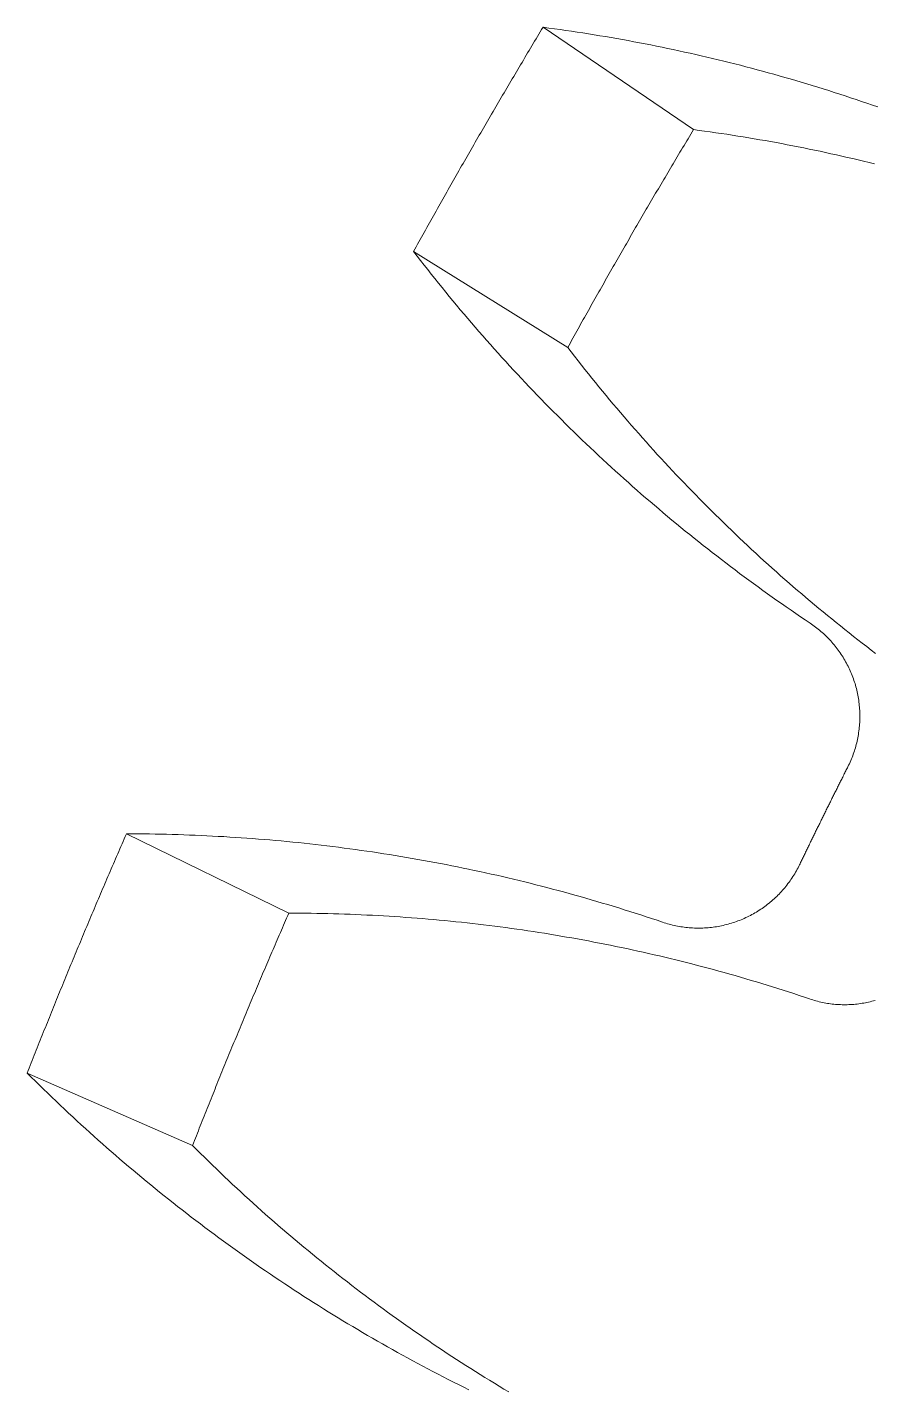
# Model space of a CAD drawing. Header units: millimetres. Extents: x 168.5 to 245.6, y 23.5 to 109.
# Drawn here: x 171.46 to 176.67, y 79.91 to 88.3 of the extents above; entities that cross this region are included whole.
import ezdxf

# ---------------------------------------------------------------- set-up
doc = ezdxf.new("R2010")
doc.units = ezdxf.units.MM
doc.layers.get('0').update_dxf_attribs({"true_color": 0xc2ced6})

# ---------------------------------------------------------------- blocks, each defined once
blk = doc.blocks.new('A$C346350F0')
at = {"color": 0, "linetype": 'Continuous', "lineweight": 0}
for p, q in [((-31.4858, 21.4135), (-32.412, 22.0434)), ((-32.2598, 20.0729), (-33.2088, 20.6634)), ((-33.9768, 16.5914), (-34.9763, 17.0795)), ((-34.5692, 15.1613), (-35.5861, 15.6073))]:
    blk.add_line(p, q, dxfattribs=at)
for points in [[(-32.412, 22.0434), (-32.4207, 22.0291), (-32.4293, 22.0147), (-32.438, 22.0003), (-32.4466, 21.9859), (-32.4552, 21.9715), (-32.4638, 21.9572), (-32.4725, 21.9428), (-32.4811, 21.9284), (-32.4897, 21.914), (-32.4983, 21.8996), (-32.5069, 21.8852), (-32.5155, 21.8708), (-32.5241, 21.8564), (-32.5327, 21.8419), (-32.5412, 21.8275), (-32.5498, 21.8131), (-32.5584, 21.7987), (-32.5669, 21.7842), (-32.5755, 21.7698), (-32.584, 21.7554), (-32.5926, 21.7409), (-32.6011, 21.7265), (-32.6096, 21.7121), (-32.6181, 21.6976), (-32.6267, 21.6832), (-32.6352, 21.6687), (-32.6437, 21.6543), (-32.6522, 21.6398), (-32.6607, 21.6253), (-32.6692, 21.6109), (-32.6777, 21.5964), (-32.6861, 21.5819), (-32.6946, 21.5674), (-32.7031, 21.553), (-32.7115, 21.5385), (-32.72, 21.524), (-32.7284, 21.5095), (-32.7369, 21.495), (-32.7453, 21.4805), (-32.7538, 21.466), (-32.7622, 21.4515), (-32.7706, 21.437), (-32.779, 21.4225), (-32.7874, 21.408), (-32.7958, 21.3934), (-32.8042, 21.3789), (-32.8126, 21.3644), (-32.821, 21.3499), (-32.8294, 21.3353), (-32.8378, 21.3208), (-32.8462, 21.3063), (-32.8545, 21.2917), (-32.8629, 21.2772), (-32.8712, 21.2626), (-32.8796, 21.2481), (-32.8879, 21.2335), (-32.8963, 21.219), (-32.9046, 21.2044), (-32.9129, 21.1899), (-32.9212, 21.1753), (-32.9295, 21.1607), (-32.9378, 21.1462), (-32.9462, 21.1316), (-32.9544, 21.117), (-32.9627, 21.1024), (-32.971, 21.0878), (-32.9793, 21.0732), (-32.9876, 21.0586), (-32.9958, 21.0441), (-33.0041, 21.0295), (-33.0124, 21.0148), (-33.0206, 21.0002), (-33.0289, 20.9856), (-33.0371, 20.971), (-33.0453, 20.9564), (-33.0536, 20.9418), (-33.0618, 20.9272), (-33.07, 20.9125), (-33.0782, 20.8979), (-33.0864, 20.8833), (-33.0946, 20.8686), (-33.1028, 20.854), (-33.111, 20.8394), (-33.1192, 20.8247), (-33.1273, 20.8101), (-33.1355, 20.7954), (-33.1437, 20.7808), (-33.1518, 20.7661), (-33.16, 20.7515), (-33.1681, 20.7368), (-33.1763, 20.7221), (-33.1844, 20.7075), (-33.1925, 20.6928), (-33.2007, 20.6781), (-33.2088, 20.6634)], [(-30.3519, 21.5529), (-30.3853, 21.5645), (-30.4187, 21.576), (-30.4522, 21.5874), (-30.4857, 21.5987), (-30.5193, 21.6099), (-30.5528, 21.621), (-30.5865, 21.6319), (-30.6201, 21.6428), (-30.6538, 21.6535), (-30.6875, 21.6641), (-30.7213, 21.6746), (-30.7551, 21.6849), (-30.789, 21.6952), (-30.8228, 21.7053), (-30.8567, 21.7153), (-30.8907, 21.7252), (-30.9247, 21.735), (-30.9587, 21.7447), (-30.9927, 21.7542), (-31.0268, 21.7637), (-31.0609, 21.773), (-31.095, 21.7822), (-31.1292, 21.7913), (-31.1634, 21.8002), (-31.1976, 21.8091), (-31.2319, 21.8178), (-31.2662, 21.8264), (-31.3005, 21.8349), (-31.3349, 21.8432), (-31.3693, 21.8515), (-31.4037, 21.8596), (-31.4381, 21.8676), (-31.4726, 21.8755), (-31.5071, 21.8833), (-31.5416, 21.891), (-31.5761, 21.8985), (-31.6107, 21.9059), (-31.6453, 21.9132), (-31.6799, 21.9204), (-31.7146, 21.9275), (-31.7492, 21.9344), (-31.7839, 21.9412), (-31.8187, 21.9479), (-31.8534, 21.9545), (-31.8882, 21.961), (-31.9229, 21.9673), (-31.9577, 21.9735), (-31.9926, 21.9796), (-32.0274, 21.9856), (-32.0623, 21.9915), (-32.0972, 21.9972), (-32.1321, 22.0028), (-32.167, 22.0083), (-32.202, 22.0137), (-32.2369, 22.0189), (-32.2719, 22.0241), (-32.3069, 22.0291), (-32.3419, 22.034), (-32.377, 22.0388), (-32.412, 22.0434)], [(-31.4858, 21.4135), (-31.4942, 21.3996), (-31.5026, 21.3856), (-31.511, 21.3716), (-31.5194, 21.3577), (-31.5278, 21.3437), (-31.5362, 21.3297), (-31.5445, 21.3157), (-31.5529, 21.3017), (-31.5613, 21.2878), (-31.5696, 21.2738), (-31.578, 21.2598), (-31.5863, 21.2458), (-31.5947, 21.2318), (-31.603, 21.2178), (-31.6113, 21.2038), (-31.6197, 21.1898), (-31.628, 21.1758), (-31.6363, 21.1617), (-31.6446, 21.1477), (-31.6529, 21.1337), (-31.6612, 21.1197), (-31.6695, 21.1056), (-31.6778, 21.0916), (-31.686, 21.0776), (-31.6943, 21.0635), (-31.7026, 21.0495), (-31.7109, 21.0355), (-31.7191, 21.0214), (-31.7274, 21.0074), (-31.7356, 20.9933), (-31.7439, 20.9792), (-31.7521, 20.9652), (-31.7603, 20.9511), (-31.7686, 20.9371), (-31.7768, 20.923), (-31.785, 20.9089), (-31.7932, 20.8948), (-31.8014, 20.8808), (-31.8096, 20.8667), (-31.8178, 20.8526), (-31.826, 20.8385), (-31.8342, 20.8244), (-31.8423, 20.8103), (-31.8505, 20.7962), (-31.8587, 20.7821), (-31.8668, 20.768), (-31.875, 20.7539), (-31.8831, 20.7398), (-31.8913, 20.7257), (-31.8994, 20.7115), (-31.9075, 20.6974), (-31.9157, 20.6833), (-31.9238, 20.6692), (-31.9319, 20.655), (-31.94, 20.6409), (-31.9481, 20.6268), (-31.9562, 20.6126), (-31.9643, 20.5985), (-31.9724, 20.5843), (-31.9805, 20.5702), (-31.9885, 20.556), (-31.9966, 20.5419), (-32.0047, 20.5277), (-32.0127, 20.5136), (-32.0208, 20.4994), (-32.0288, 20.4852), (-32.0369, 20.471), (-32.0449, 20.4569), (-32.0529, 20.4427), (-32.061, 20.4285), (-32.069, 20.4143), (-32.077, 20.4001), (-32.085, 20.3859), (-32.093, 20.3718), (-32.101, 20.3576), (-32.109, 20.3434), (-32.117, 20.3291), (-32.125, 20.3149), (-32.133, 20.3007), (-32.1409, 20.2865), (-32.1489, 20.2723), (-32.1568, 20.2581), (-32.1648, 20.2439), (-32.1727, 20.2296), (-32.1807, 20.2154), (-32.1886, 20.2012), (-32.1966, 20.1869), (-32.2045, 20.1727), (-32.2124, 20.1585), (-32.2203, 20.1442), (-32.2282, 20.13), (-32.2361, 20.1157), (-32.244, 20.1015), (-32.2519, 20.0872), (-32.2598, 20.0729)], [(-30.3727, 21.2027), (-30.4061, 21.2109), (-30.4395, 21.219), (-30.4729, 21.2271), (-30.5063, 21.235), (-30.5397, 21.2427), (-30.5732, 21.2504), (-30.6067, 21.258), (-30.6403, 21.2654), (-30.6738, 21.2727), (-30.7074, 21.2799), (-30.741, 21.287), (-30.7746, 21.294), (-30.8083, 21.3009), (-30.842, 21.3076), (-30.8757, 21.3142), (-30.9094, 21.3207), (-30.9431, 21.3271), (-30.9769, 21.3334), (-31.0107, 21.3396), (-31.0445, 21.3456), (-31.0783, 21.3515), (-31.1122, 21.3573), (-31.1461, 21.363), (-31.18, 21.3686), (-31.2139, 21.3741), (-31.2478, 21.3794), (-31.2818, 21.3846), (-31.3157, 21.3897), (-31.3497, 21.3947), (-31.3837, 21.3996), (-31.4177, 21.4044), (-31.4517, 21.409), (-31.4858, 21.4135)], [(-33.2088, 20.6634), (-33.1872, 20.6354), (-33.1656, 20.6074), (-33.1438, 20.5796), (-33.122, 20.5518), (-33.1, 20.524), (-33.078, 20.4964), (-33.0559, 20.4688), (-33.0337, 20.4413), (-33.0113, 20.4139), (-32.9889, 20.3865), (-32.9664, 20.3593), (-32.9438, 20.3321), (-32.9211, 20.305), (-32.8983, 20.2779), (-32.8754, 20.251), (-32.8525, 20.2241), (-32.8294, 20.1973), (-32.8062, 20.1706), (-32.783, 20.144), (-32.7596, 20.1174), (-32.7362, 20.0909), (-32.7127, 20.0645), (-32.6891, 20.0382), (-32.6654, 20.012), (-32.6416, 19.9858), (-32.6177, 19.9598), (-32.5937, 19.9338), (-32.5696, 19.9079), (-32.5455, 19.8821), (-32.5212, 19.8563), (-32.4969, 19.8307), (-32.4725, 19.8051), (-32.4479, 19.7796), (-32.4233, 19.7542), (-32.3987, 19.7289), (-32.3739, 19.7037), (-32.349, 19.6785), (-32.3241, 19.6535), (-32.299, 19.6285), (-32.2739, 19.6036), (-32.2487, 19.5788), (-32.2234, 19.5541), (-32.1981, 19.5295), (-32.1726, 19.505), (-32.147, 19.4805), (-32.1214, 19.4562), (-32.0957, 19.4319), (-32.0699, 19.4077), (-32.044, 19.3836), (-32.0181, 19.3596), (-31.992, 19.3357), (-31.9659, 19.3119), (-31.9397, 19.2882), (-31.9134, 19.2645), (-31.887, 19.241), (-31.8606, 19.2175), (-31.834, 19.1941), (-31.8074, 19.1709), (-31.7807, 19.1477), (-31.7539, 19.1246), (-31.7271, 19.1016), (-31.7002, 19.0787), (-31.6731, 19.0559), (-31.6461, 19.0331), (-31.6189, 19.0105), (-31.5916, 18.988), (-31.5643, 18.9655), (-31.5369, 18.9432), (-31.5094, 18.921), (-31.4819, 18.8988), (-31.4542, 18.8767), (-31.4265, 18.8548), (-31.3987, 18.8329), (-31.3709, 18.8111), (-31.343, 18.7895), (-31.3149, 18.7679), (-31.2869, 18.7464), (-31.2587, 18.725), (-31.2305, 18.7037), (-31.2022, 18.6825), (-31.1738, 18.6614), (-31.1453, 18.6404), (-31.1168, 18.6195), (-31.0882, 18.5987), (-31.0596, 18.578), (-31.0308, 18.5574), (-31.002, 18.5369), (-30.9731, 18.5165), (-30.9442, 18.4962), (-30.9152, 18.476), (-30.8861, 18.4559), (-30.8569, 18.4359), (-30.8277, 18.416), (-30.7984, 18.3962), (-30.7691, 18.3765)], [(-32.2598, 20.0729), (-32.2389, 20.0457), (-32.2178, 20.0186), (-32.1967, 19.9915), (-32.1755, 19.9645), (-32.1542, 19.9375), (-32.1328, 19.9107), (-32.1113, 19.8839), (-32.0897, 19.8572), (-32.068, 19.8305), (-32.0462, 19.804), (-32.0244, 19.7775), (-32.0024, 19.7511), (-31.9804, 19.7247), (-31.9582, 19.6985), (-31.936, 19.6723), (-31.9137, 19.6462), (-31.8913, 19.6201), (-31.8688, 19.5942), (-31.8462, 19.5683), (-31.8235, 19.5425), (-31.8007, 19.5168), (-31.7779, 19.4912), (-31.7549, 19.4656), (-31.7319, 19.4401), (-31.7088, 19.4147), (-31.6856, 19.3894), (-31.6623, 19.3642), (-31.6389, 19.339), (-31.6154, 19.3139), (-31.5919, 19.2889), (-31.5682, 19.264), (-31.5445, 19.2392), (-31.5207, 19.2144), (-31.4968, 19.1897), (-31.4728, 19.1651), (-31.4488, 19.1406), (-31.4246, 19.1162), (-31.4004, 19.0919), (-31.3761, 19.0676), (-31.3517, 19.0434), (-31.3272, 19.0194), (-31.3026, 18.9953), (-31.278, 18.9714), (-31.2532, 18.9476), (-31.2284, 18.9239), (-31.2035, 18.9002), (-31.1785, 18.8766), (-31.1535, 18.8531), (-31.1283, 18.8297), (-31.1031, 18.8064), (-31.0778, 18.7832), (-31.0524, 18.76), (-31.027, 18.737), (-31.0014, 18.714), (-30.9758, 18.6911), (-30.9501, 18.6683), (-30.9243, 18.6456), (-30.8985, 18.623), (-30.8726, 18.6005), (-30.8465, 18.5781), (-30.8205, 18.5557), (-30.7943, 18.5335), (-30.768, 18.5113), (-30.7417, 18.4893), (-30.7153, 18.4673), (-30.6889, 18.4454), (-30.6623, 18.4236), (-30.6357, 18.4019), (-30.609, 18.3803), (-30.5822, 18.3587), (-30.5554, 18.3373), (-30.5285, 18.316), (-30.5015, 18.2947), (-30.4744, 18.2736), (-30.4473, 18.2525), (-30.4201, 18.2316), (-30.3928, 18.2107), (-30.3655, 18.1899)], [(-30.5363, 17.4923), (-30.5316, 17.5018), (-30.5271, 17.5113), (-30.5228, 17.5208), (-30.5185, 17.5305), (-30.5145, 17.5402), (-30.5105, 17.5499), (-30.5067, 17.5597), (-30.5031, 17.5696), (-30.4996, 17.5795), (-30.4963, 17.5895), (-30.4931, 17.5996), (-30.4901, 17.6096), (-30.4872, 17.6198), (-30.4845, 17.6299), (-30.482, 17.6401), (-30.4796, 17.6504), (-30.4773, 17.6606), (-30.4752, 17.6709), (-30.4733, 17.6813), (-30.4715, 17.6917), (-30.4699, 17.7021), (-30.4684, 17.7125), (-30.4671, 17.7229), (-30.466, 17.7334), (-30.465, 17.7438), (-30.4642, 17.7543), (-30.4635, 17.7648), (-30.463, 17.7753), (-30.4627, 17.7859), (-30.4625, 17.7964), (-30.4625, 17.8069), (-30.4626, 17.8174), (-30.4629, 17.8279), (-30.4634, 17.8384), (-30.464, 17.8489), (-30.4648, 17.8594), (-30.4658, 17.8699), (-30.4669, 17.8804), (-30.4681, 17.8908), (-30.4695, 17.9012), (-30.4711, 17.9116), (-30.4728, 17.922), (-30.4747, 17.9324), (-30.4768, 17.9427), (-30.479, 17.953), (-30.4814, 17.9632), (-30.4839, 17.9734), (-30.4866, 17.9836), (-30.4894, 17.9937), (-30.4924, 18.0038), (-30.4955, 18.0139), (-30.4988, 18.0238), (-30.5023, 18.0338), (-30.5059, 18.0437), (-30.5096, 18.0535), (-30.5135, 18.0633), (-30.5176, 18.073), (-30.5217, 18.0826), (-30.5261, 18.0922), (-30.5306, 18.1017), (-30.5352, 18.1112), (-30.54, 18.1206), (-30.5449, 18.1299), (-30.5499, 18.1391), (-30.5551, 18.1482), (-30.5605, 18.1573), (-30.5659, 18.1663), (-30.5716, 18.1752), (-30.5773, 18.184), (-30.5832, 18.1927), (-30.5892, 18.2014), (-30.5953, 18.2099), (-30.6016, 18.2183), (-30.608, 18.2267), (-30.6145, 18.2349), (-30.6212, 18.2431), (-30.6279, 18.2511), (-30.6348, 18.2591), (-30.6419, 18.2669), (-30.649, 18.2747), (-30.6562, 18.2823), (-30.6636, 18.2898), (-30.6711, 18.2972), (-30.6787, 18.3045), (-30.6864, 18.3116), (-30.6942, 18.3187), (-30.7021, 18.3256), (-30.7101, 18.3324), (-30.7183, 18.3391), (-30.7265, 18.3457), (-30.7348, 18.3521), (-30.7432, 18.3584), (-30.7517, 18.3646), (-30.7604, 18.3706), (-30.7691, 18.3765)], [(-30.5363, 17.4923), (-30.5395, 17.486), (-30.5427, 17.4797), (-30.5459, 17.4734), (-30.549, 17.4671), (-30.5522, 17.4607), (-30.5554, 17.4544), (-30.5586, 17.4481), (-30.5617, 17.4418), (-30.5649, 17.4355), (-30.5681, 17.4291), (-30.5713, 17.4228), (-30.5744, 17.4165), (-30.5776, 17.4102), (-30.5808, 17.4038), (-30.5839, 17.3975), (-30.5871, 17.3912), (-30.5903, 17.3849), (-30.5934, 17.3785), (-30.5966, 17.3722), (-30.5998, 17.3659), (-30.6029, 17.3595), (-30.6061, 17.3532), (-30.6092, 17.3469), (-30.6124, 17.3405), (-30.6155, 17.3342), (-30.6187, 17.3279), (-30.6219, 17.3216), (-30.625, 17.3152), (-30.6282, 17.3089), (-30.6313, 17.3025), (-30.6345, 17.2962), (-30.6376, 17.2899), (-30.6408, 17.2835), (-30.6439, 17.2772), (-30.647, 17.2709), (-30.6502, 17.2645), (-30.6533, 17.2582), (-30.6565, 17.2518), (-30.6596, 17.2455), (-30.6627, 17.2392), (-30.6659, 17.2328), (-30.669, 17.2265), (-30.6722, 17.2201), (-30.6753, 17.2138), (-30.6784, 17.2075), (-30.6816, 17.2011), (-30.6847, 17.1948), (-30.6878, 17.1884), (-30.6909, 17.1821), (-30.6941, 17.1757), (-30.6972, 17.1694), (-30.7003, 17.163), (-30.7034, 17.1567), (-30.7066, 17.1503), (-30.7097, 17.144), (-30.7128, 17.1376), (-30.7159, 17.1313), (-30.719, 17.1249), (-30.7222, 17.1186), (-30.7253, 17.1122), (-30.7284, 17.1059), (-30.7315, 17.0995), (-30.7346, 17.0932), (-30.7377, 17.0868), (-30.7408, 17.0805), (-30.7439, 17.0741), (-30.747, 17.0678), (-30.7502, 17.0614), (-30.7533, 17.055), (-30.7564, 17.0487), (-30.7595, 17.0423), (-30.7626, 17.036), (-30.7657, 17.0296), (-30.7688, 17.0233), (-30.7719, 17.0169), (-30.775, 17.0105), (-30.7781, 17.0042), (-30.7811, 16.9978), (-30.7842, 16.9914), (-30.7873, 16.9851), (-30.7904, 16.9787), (-30.7935, 16.9724), (-30.7966, 16.966), (-30.7997, 16.9596), (-30.8028, 16.9533), (-30.8059, 16.9469), (-30.8089, 16.9405), (-30.812, 16.9342), (-30.8151, 16.9278), (-30.8182, 16.9214), (-30.8213, 16.9151), (-30.8243, 16.9087), (-30.8274, 16.9023), (-30.8305, 16.8959), (-30.8336, 16.8896)], [(-34.9763, 17.0795), (-34.983, 17.0641), (-34.9897, 17.0487), (-34.9964, 17.0333), (-35.003, 17.018), (-35.0097, 17.0026), (-35.0164, 16.9872), (-35.0231, 16.9718), (-35.0297, 16.9564), (-35.0364, 16.941), (-35.043, 16.9256), (-35.0497, 16.9102), (-35.0563, 16.8948), (-35.0629, 16.8794), (-35.0696, 16.864), (-35.0762, 16.8486), (-35.0828, 16.8331), (-35.0894, 16.8177), (-35.096, 16.8023), (-35.1026, 16.7869), (-35.1092, 16.7714), (-35.1158, 16.756), (-35.1224, 16.7406), (-35.1289, 16.7252), (-35.1355, 16.7097), (-35.1421, 16.6943), (-35.1486, 16.6788), (-35.1552, 16.6634), (-35.1617, 16.6479), (-35.1682, 16.6325), (-35.1748, 16.617), (-35.1813, 16.6016), (-35.1878, 16.5861), (-35.1943, 16.5707), (-35.2008, 16.5552), (-35.2073, 16.5397), (-35.2138, 16.5243), (-35.2203, 16.5088), (-35.2268, 16.4933), (-35.2333, 16.4779), (-35.2397, 16.4624), (-35.2462, 16.4469), (-35.2526, 16.4314), (-35.2591, 16.4159), (-35.2655, 16.4004), (-35.272, 16.385), (-35.2784, 16.3695), (-35.2848, 16.354), (-35.2912, 16.3385), (-35.2977, 16.323), (-35.3041, 16.3075), (-35.3105, 16.292), (-35.3169, 16.2765), (-35.3233, 16.2609), (-35.3296, 16.2454), (-35.336, 16.2299), (-35.3424, 16.2144), (-35.3487, 16.1989), (-35.3551, 16.1834), (-35.3615, 16.1678), (-35.3678, 16.1523), (-35.3741, 16.1368), (-35.3805, 16.1212), (-35.3868, 16.1057), (-35.3931, 16.0902), (-35.3994, 16.0746), (-35.4058, 16.0591), (-35.4121, 16.0435), (-35.4184, 16.028), (-35.4247, 16.0124), (-35.4309, 15.9969), (-35.4372, 15.9813), (-35.4435, 15.9658), (-35.4498, 15.9502), (-35.456, 15.9347), (-35.4623, 15.9191), (-35.4685, 15.9035), (-35.4748, 15.888), (-35.481, 15.8724), (-35.4872, 15.8568), (-35.4935, 15.8412), (-35.4997, 15.8257), (-35.5059, 15.8101), (-35.5121, 15.7945), (-35.5183, 15.7789), (-35.5245, 15.7633), (-35.5307, 15.7477), (-35.5369, 15.7321), (-35.543, 15.7165), (-35.5492, 15.7009), (-35.5554, 15.6853), (-35.5615, 15.6697), (-35.5677, 15.6541), (-35.5738, 15.6385), (-35.58, 15.6229), (-35.5861, 15.6073)], [(-31.6767, 16.536), (-31.7102, 16.5473), (-31.7438, 16.5585), (-31.7774, 16.5695), (-31.811, 16.5805), (-31.8446, 16.5913), (-31.8783, 16.6021), (-31.9121, 16.6127), (-31.9458, 16.6232), (-31.9796, 16.6335), (-32.0135, 16.6438), (-32.0473, 16.6539), (-32.0812, 16.664), (-32.1152, 16.6739), (-32.1492, 16.6837), (-32.1832, 16.6933), (-32.2172, 16.7029), (-32.2513, 16.7123), (-32.2854, 16.7217), (-32.3195, 16.7309), (-32.3537, 16.7399), (-32.3879, 16.7489), (-32.4221, 16.7578), (-32.4564, 16.7665), (-32.4907, 16.7751), (-32.525, 16.7836), (-32.5594, 16.792), (-32.5937, 16.8002), (-32.6282, 16.8084), (-32.6626, 16.8164), (-32.6971, 16.8243), (-32.7315, 16.8321), (-32.7661, 16.8397), (-32.8006, 16.8473), (-32.8352, 16.8547), (-32.8698, 16.862), (-32.9044, 16.8692), (-32.939, 16.8763), (-32.9737, 16.8832), (-33.0084, 16.89), (-33.0431, 16.8967), (-33.0779, 16.9033), (-33.1126, 16.9098), (-33.1474, 16.9161), (-33.1822, 16.9224), (-33.217, 16.9285), (-33.2519, 16.9345), (-33.2867, 16.9403), (-33.3216, 16.9461), (-33.3565, 16.9517), (-33.3915, 16.9572), (-33.4264, 16.9626), (-33.4614, 16.9679), (-33.4964, 16.973), (-33.5314, 16.978), (-33.5664, 16.9829), (-33.6014, 16.9877), (-33.6365, 16.9924), (-33.6715, 16.9969), (-33.7066, 17.0013), (-33.7417, 17.0056), (-33.7768, 17.0098), (-33.8119, 17.0139), (-33.8471, 17.0178), (-33.8822, 17.0216), (-33.9174, 17.0253), (-33.9526, 17.0289), (-33.9877, 17.0323), (-34.023, 17.0356), (-34.0582, 17.0388), (-34.0934, 17.0419), (-34.1286, 17.0449), (-34.1639, 17.0477), (-34.1991, 17.0505), (-34.2344, 17.0531), (-34.2696, 17.0555), (-34.3049, 17.0579), (-34.3402, 17.0601), (-34.3755, 17.0622), (-34.4108, 17.0642), (-34.4461, 17.0661), (-34.4814, 17.0678), (-34.5168, 17.0695), (-34.5521, 17.071), (-34.5874, 17.0723), (-34.6227, 17.0736), (-34.6581, 17.0747), (-34.6934, 17.0757), (-34.7288, 17.0766), (-34.7641, 17.0774), (-34.7995, 17.0781), (-34.8348, 17.0786), (-34.8702, 17.079), (-34.9055, 17.0793), (-34.9409, 17.0794), (-34.9763, 17.0795)], [(-31.6767, 16.536), (-31.6668, 16.5327), (-31.6567, 16.5295), (-31.6466, 16.5265), (-31.6365, 16.5237), (-31.6263, 16.521), (-31.6161, 16.5185), (-31.6059, 16.5161), (-31.5956, 16.5139), (-31.5853, 16.5118), (-31.5749, 16.5099), (-31.5646, 16.5081), (-31.5542, 16.5066), (-31.5437, 16.5051), (-31.5333, 16.5038), (-31.5228, 16.5027), (-31.5124, 16.5018), (-31.5019, 16.501), (-31.4914, 16.5004), (-31.4809, 16.4999), (-31.4703, 16.4996), (-31.4598, 16.4994), (-31.4493, 16.4994), (-31.4388, 16.4996), (-31.4283, 16.4999), (-31.4178, 16.5004), (-31.4073, 16.5011), (-31.3968, 16.5019), (-31.3863, 16.5028), (-31.3758, 16.504), (-31.3654, 16.5052), (-31.355, 16.5067), (-31.3446, 16.5083), (-31.3342, 16.5101), (-31.3239, 16.512), (-31.3136, 16.5141), (-31.3033, 16.5163), (-31.293, 16.5187), (-31.2828, 16.5212), (-31.2727, 16.5239), (-31.2625, 16.5268), (-31.2525, 16.5298), (-31.2424, 16.533), (-31.2324, 16.5363), (-31.2225, 16.5398), (-31.2126, 16.5434), (-31.2028, 16.5471), (-31.1931, 16.5511), (-31.1833, 16.5551), (-31.1737, 16.5593), (-31.1641, 16.5637), (-31.1546, 16.5682), (-31.1452, 16.5729), (-31.1358, 16.5777), (-31.1265, 16.5826), (-31.1173, 16.5877), (-31.1082, 16.5929), (-31.0991, 16.5983), (-31.0902, 16.6038), (-31.0813, 16.6094), (-31.0725, 16.6151), (-31.0638, 16.621), (-31.0552, 16.6271), (-31.0466, 16.6332), (-31.0382, 16.6395), (-31.0299, 16.6459), (-31.0216, 16.6525), (-31.0135, 16.6592), (-31.0055, 16.666), (-30.9975, 16.6729), (-30.9897, 16.6799), (-30.982, 16.6871), (-30.9744, 16.6943), (-30.9669, 16.7017), (-30.9595, 16.7092), (-30.9523, 16.7168), (-30.9451, 16.7245), (-30.9381, 16.7324), (-30.9312, 16.7403), (-30.9244, 16.7483), (-30.9177, 16.7565), (-30.9112, 16.7647), (-30.9048, 16.7731), (-30.8985, 16.7815), (-30.8923, 16.79), (-30.8863, 16.7987), (-30.8804, 16.8074), (-30.8747, 16.8162), (-30.8691, 16.8251), (-30.8636, 16.8341), (-30.8582, 16.8431), (-30.853, 16.8522), (-30.8479, 16.8615), (-30.843, 16.8708), (-30.8382, 16.8801), (-30.8336, 16.8896)], [(-33.9768, 16.5914), (-33.9833, 16.5765), (-33.9898, 16.5615), (-33.9963, 16.5466), (-34.0028, 16.5316), (-34.0093, 16.5167), (-34.0158, 16.5017), (-34.0222, 16.4868), (-34.0287, 16.4718), (-34.0352, 16.4569), (-34.0416, 16.4419), (-34.0481, 16.427), (-34.0545, 16.412), (-34.061, 16.397), (-34.0674, 16.3821), (-34.0738, 16.3671), (-34.0803, 16.3521), (-34.0867, 16.3371), (-34.0931, 16.3222), (-34.0995, 16.3072), (-34.1059, 16.2922), (-34.1123, 16.2772), (-34.1187, 16.2622), (-34.1251, 16.2472), (-34.1315, 16.2322), (-34.1378, 16.2172), (-34.1442, 16.2022), (-34.1506, 16.1872), (-34.1569, 16.1722), (-34.1633, 16.1572), (-34.1696, 16.1422), (-34.1759, 16.1272), (-34.1823, 16.1122), (-34.1886, 16.0971), (-34.1949, 16.0821), (-34.2012, 16.0671), (-34.2075, 16.0521), (-34.2138, 16.037), (-34.2201, 16.022), (-34.2264, 16.007), (-34.2327, 15.992), (-34.239, 15.9769), (-34.2453, 15.9619), (-34.2515, 15.9468), (-34.2578, 15.9318), (-34.264, 15.9167), (-34.2703, 15.9017), (-34.2765, 15.8866), (-34.2828, 15.8716), (-34.289, 15.8565), (-34.2952, 15.8415), (-34.3014, 15.8264), (-34.3076, 15.8113), (-34.3139, 15.7963), (-34.3201, 15.7812), (-34.3262, 15.7661), (-34.3324, 15.7511), (-34.3386, 15.736), (-34.3448, 15.7209), (-34.351, 15.7058), (-34.3571, 15.6907), (-34.3633, 15.6756), (-34.3694, 15.6606), (-34.3756, 15.6455), (-34.3817, 15.6304), (-34.3879, 15.6153), (-34.394, 15.6002), (-34.4001, 15.5851), (-34.4062, 15.57), (-34.4124, 15.5549), (-34.4185, 15.5398), (-34.4246, 15.5247), (-34.4307, 15.5095), (-34.4367, 15.4944), (-34.4428, 15.4793), (-34.4489, 15.4642), (-34.455, 15.4491), (-34.461, 15.4339), (-34.4671, 15.4188), (-34.4731, 15.4037), (-34.4792, 15.3885), (-34.4852, 15.3734), (-34.4913, 15.3583), (-34.4973, 15.3431), (-34.5033, 15.328), (-34.5093, 15.3129), (-34.5153, 15.2977), (-34.5213, 15.2826), (-34.5273, 15.2674), (-34.5333, 15.2523), (-34.5393, 15.2371), (-34.5453, 15.2219), (-34.5513, 15.2068), (-34.5573, 15.1916), (-34.5632, 15.1765), (-34.5692, 15.1613)], [(-30.7715, 16.0635), (-30.8041, 16.0744), (-30.8367, 16.0853), (-30.8693, 16.0961), (-30.902, 16.1067), (-30.9346, 16.1172), (-30.9674, 16.1276), (-31.0001, 16.138), (-31.0329, 16.1481), (-31.0658, 16.1582), (-31.0986, 16.1682), (-31.1315, 16.178), (-31.1645, 16.1878), (-31.1975, 16.1974), (-31.2305, 16.2069), (-31.2635, 16.2163), (-31.2966, 16.2256), (-31.3297, 16.2348), (-31.3628, 16.2438), (-31.396, 16.2528), (-31.4292, 16.2616), (-31.4624, 16.2703), (-31.4956, 16.2789), (-31.5289, 16.2874), (-31.5622, 16.2957), (-31.5956, 16.304), (-31.6289, 16.3121), (-31.6623, 16.3201), (-31.6958, 16.328), (-31.7292, 16.3358), (-31.7627, 16.3435), (-31.7962, 16.3511), (-31.8297, 16.3585), (-31.8633, 16.3658), (-31.8969, 16.3731), (-31.9305, 16.3801), (-31.9641, 16.3871), (-31.9978, 16.394), (-32.0314, 16.4007), (-32.0651, 16.4074), (-32.0989, 16.4139), (-32.1326, 16.4203), (-32.1664, 16.4266), (-32.2002, 16.4327), (-32.234, 16.4388), (-32.2678, 16.4447), (-32.3017, 16.4505), (-32.3355, 16.4562), (-32.3694, 16.4618), (-32.4033, 16.4673), (-32.4373, 16.4726), (-32.4712, 16.4779), (-32.5052, 16.483), (-32.5392, 16.488), (-32.5732, 16.4929), (-32.6072, 16.4976), (-32.6412, 16.5023), (-32.6753, 16.5068), (-32.7093, 16.5112), (-32.7434, 16.5155), (-32.7775, 16.5197), (-32.8116, 16.5237), (-32.8457, 16.5277), (-32.8798, 16.5315), (-32.914, 16.5352), (-32.9482, 16.5388), (-32.9823, 16.5422), (-33.0165, 16.5456), (-33.0507, 16.5488), (-33.0849, 16.5519), (-33.1191, 16.5549), (-33.1534, 16.5578), (-33.1876, 16.5606), (-33.2218, 16.5632), (-33.2561, 16.5657), (-33.2904, 16.5681), (-33.3246, 16.5704), (-33.3589, 16.5726), (-33.3932, 16.5747), (-33.4275, 16.5766), (-33.4618, 16.5784), (-33.4961, 16.5801), (-33.5304, 16.5817), (-33.5647, 16.5831), (-33.599, 16.5845), (-33.6334, 16.5857), (-33.6677, 16.5868), (-33.702, 16.5878), (-33.7364, 16.5887), (-33.7707, 16.5894), (-33.805, 16.59), (-33.8394, 16.5905), (-33.8737, 16.5909), (-33.9081, 16.5912), (-33.9424, 16.5914), (-33.9768, 16.5914)], [(-30.7715, 16.0635), (-30.7618, 16.0602), (-30.7521, 16.0572), (-30.7423, 16.0543), (-30.7325, 16.0515), (-30.7226, 16.0489), (-30.7127, 16.0464), (-30.7027, 16.0441), (-30.6927, 16.042), (-30.6827, 16.04), (-30.6726, 16.0381), (-30.6626, 16.0364), (-30.6525, 16.0349), (-30.6423, 16.0335), (-30.6322, 16.0322), (-30.622, 16.0312), (-30.6119, 16.0302), (-30.6017, 16.0295), (-30.5915, 16.0288), (-30.5813, 16.0284), (-30.571, 16.0281), (-30.5608, 16.0279), (-30.5506, 16.0279), (-30.5404, 16.0281), (-30.5302, 16.0284), (-30.52, 16.0289), (-30.5098, 16.0295), (-30.4996, 16.0303), (-30.4894, 16.0312), (-30.4792, 16.0323), (-30.4691, 16.0336), (-30.459, 16.035), (-30.4489, 16.0365), (-30.4388, 16.0383), (-30.4288, 16.0401), (-30.4187, 16.0421), (-30.4088, 16.0443), (-30.3988, 16.0466), (-30.3889, 16.0491), (-30.379, 16.0517), (-30.3692, 16.0545)], [(-35.5861, 15.6073), (-35.5611, 15.5823), (-35.5359, 15.5574), (-35.5107, 15.5326), (-35.4855, 15.5079), (-35.4601, 15.4833), (-35.4346, 15.4587), (-35.4091, 15.4343), (-35.3835, 15.4099), (-35.3578, 15.3856), (-35.332, 15.3615), (-35.3061, 15.3374), (-35.2801, 15.3134), (-35.2541, 15.2894), (-35.228, 15.2656), (-35.2018, 15.2419), (-35.1755, 15.2182), (-35.1491, 15.1947), (-35.1227, 15.1712), (-35.0961, 15.1478), (-35.0695, 15.1245), (-35.0428, 15.1014), (-35.0161, 15.0783), (-34.9892, 15.0553), (-34.9623, 15.0323), (-34.9353, 15.0095), (-34.9082, 14.9868), (-34.881, 14.9642), (-34.8538, 14.9416), (-34.8265, 14.9192), (-34.7991, 14.8968), (-34.7716, 14.8746), (-34.744, 14.8524), (-34.7164, 14.8304), (-34.6887, 14.8084), (-34.6609, 14.7865), (-34.6331, 14.7647), (-34.6051, 14.743), (-34.5771, 14.7215), (-34.5491, 14.7), (-34.5209, 14.6786), (-34.4927, 14.6573), (-34.4644, 14.6361), (-34.436, 14.615), (-34.4076, 14.594), (-34.379, 14.5731), (-34.3505, 14.5523), (-34.3218, 14.5316), (-34.2931, 14.511), (-34.2643, 14.4905), (-34.2354, 14.4701), (-34.2064, 14.4497), (-34.1774, 14.4295), (-34.1483, 14.4094), (-34.1192, 14.3894), (-34.09, 14.3695), (-34.0607, 14.3497), (-34.0313, 14.33), (-34.0019, 14.3104), (-33.9724, 14.2909), (-33.9428, 14.2715), (-33.9132, 14.2522), (-33.8835, 14.233), (-33.8538, 14.2139), (-33.8239, 14.1949), (-33.794, 14.176), (-33.7641, 14.1573), (-33.7341, 14.1386), (-33.704, 14.12), (-33.6738, 14.1015), (-33.6436, 14.0832), (-33.6133, 14.0649), (-33.583, 14.0467), (-33.5526, 14.0287), (-33.5221, 14.0107), (-33.4916, 13.9929), (-33.461, 13.9751), (-33.4304, 13.9575), (-33.3997, 13.94), (-33.3689, 13.9226), (-33.3381, 13.9052), (-33.3072, 13.888), (-33.2763, 13.8709), (-33.2452, 13.8539), (-33.2142, 13.837), (-33.1831, 13.8203), (-33.1519, 13.8036), (-33.1206, 13.787), (-33.0894, 13.7706), (-33.058, 13.7542), (-33.0266, 13.738), (-32.9951, 13.7218), (-32.9636, 13.7058), (-32.932, 13.6899), (-32.9004, 13.6741), (-32.8687, 13.6584)], [(-34.5692, 15.1613), (-34.5449, 15.137), (-34.5205, 15.1128), (-34.496, 15.0888), (-34.4714, 15.0647), (-34.4468, 15.0408), (-34.422, 15.017), (-34.3972, 14.9932), (-34.3723, 14.9696), (-34.3474, 14.946), (-34.3223, 14.9225), (-34.2972, 14.8991), (-34.272, 14.8758), (-34.2467, 14.8525), (-34.2213, 14.8294), (-34.1958, 14.8063), (-34.1703, 14.7833), (-34.1447, 14.7605), (-34.119, 14.7377), (-34.0932, 14.715), (-34.0674, 14.6923), (-34.0414, 14.6698), (-34.0154, 14.6474), (-33.9894, 14.625), (-33.9632, 14.6028), (-33.937, 14.5806), (-33.9106, 14.5585), (-33.8843, 14.5365), (-33.8578, 14.5147), (-33.8313, 14.4929), (-33.8046, 14.4711), (-33.7779, 14.4495), (-33.7512, 14.428), (-33.7243, 14.4066), (-33.6974, 14.3852), (-33.6704, 14.364), (-33.6434, 14.3428), (-33.6163, 14.3217), (-33.5891, 14.3008), (-33.5618, 14.2799), (-33.5344, 14.2591), (-33.507, 14.2384), (-33.4795, 14.2178), (-33.452, 14.1974), (-33.4243, 14.1769), (-33.3966, 14.1566), (-33.3688, 14.1364), (-33.341, 14.1163), (-33.3131, 14.0963), (-33.2851, 14.0764), (-33.2571, 14.0566), (-33.229, 14.0368), (-33.2008, 14.0172), (-33.1725, 13.9977), (-33.1442, 13.9782), (-33.1158, 13.9589), (-33.0874, 13.9397), (-33.0588, 13.9205), (-33.0303, 13.9015), (-33.0016, 13.8825), (-32.9729, 13.8637), (-32.9441, 13.8449), (-32.9153, 13.8263), (-32.8864, 13.8077), (-32.8574, 13.7893), (-32.8283, 13.7709), (-32.7992, 13.7527), (-32.7701, 13.7345), (-32.7409, 13.7165), (-32.7116, 13.6986), (-32.6822, 13.6807), (-32.6528, 13.663), (-32.6233, 13.6453)]]:
    blk.add_lwpolyline(points, dxfattribs=at)

msp = doc.modelspace()

# ---------------------------------------------------------------- block references
msp.add_blockref('A$C346350F0', (207.0437, 66.2519))

doc.saveas('drawing.dxf')
